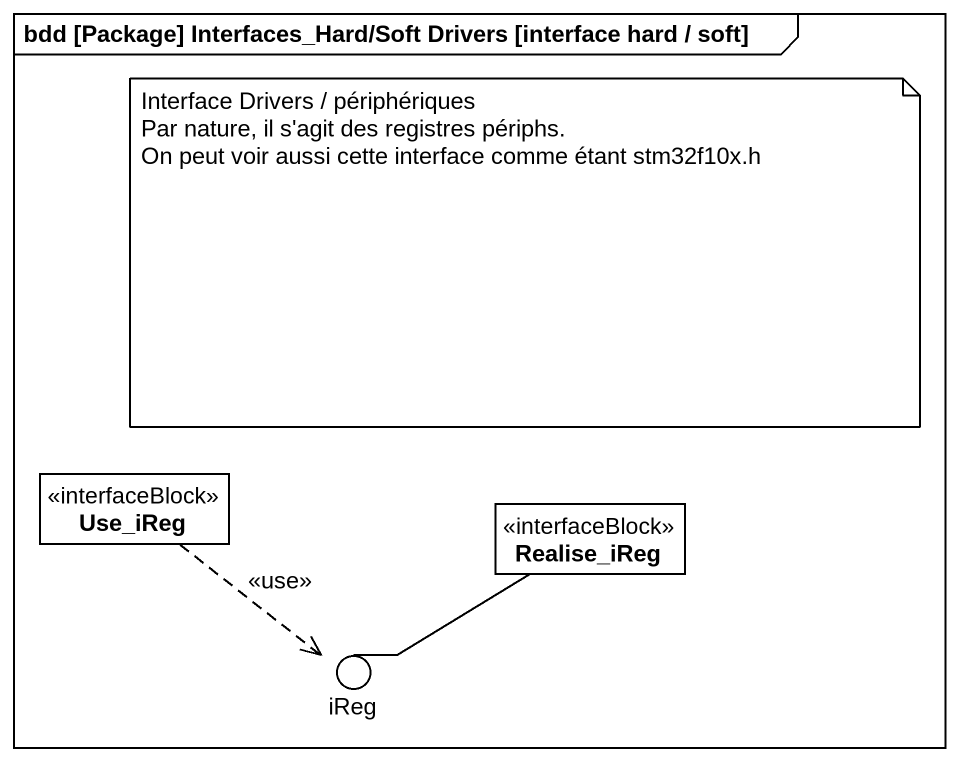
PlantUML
@startuml
mainframe bdd [Package] Interfaces_Hard/Soft Drivers [interface hard / soft]
allowmixing
hide circle
hide empty members
class Use_iReg <<interfaceBlock>>
class Realise_iReg <<interfaceBlock>>
() iReg
Use_iReg ..> iReg : <<use>>
Realise_iReg -left- iReg
note as N1
  Interface Drivers / périphériques
  Par nature, il s'agit des registres périphs.
  On peut voir aussi cette interface comme étant stm32f10x.h
end note
@enduml
